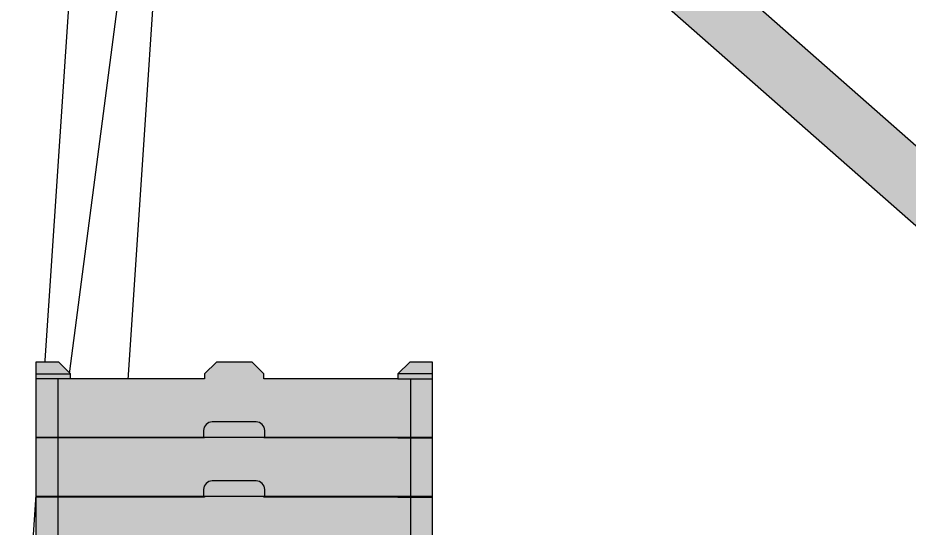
# Model space of a CAD drawing. Header units: millimetres. Extents: x -8750 to 18507, y -19422 to 25819.
# Drawn here: x -6887 to -1607, y 3490 to 6516 of the extents above; entities that cross this region are included whole.
import ezdxf

# ---------------------------------------------------------------- set-up
doc = ezdxf.new("R2010")
doc.units = ezdxf.units.MM
doc.set_wipeout_variables(frame=1)
doc.layers.add('Техника. Кран CC 2400-1', color=250, linetype='Continuous')
doc.layers.add('Техника. Кран CC 2400-1 Штриховка', color=7, linetype='Continuous', true_color=0x80dfff)

# ---------------------------------------------------------------- blocks, each defined once
blk = doc.blocks.new('CC2400-1-20250502.205256')
at = {"color": 0, "linetype": 'ByBlock', "lineweight": -2, "transparency": 16777216}
blk.add_wipeout([(20.3, 122), (20.3, 122), (61.9, 107), (95.7, 78.3), (117.1, 39.5), (123.5, -4.3), (114.1, -47.6), (90, -84.7), (54.4, -111), (20.2, -122), (-322.1, -178.8), (-322.1, -170.1), (-332.1, -170.1), (-332.1, -178.8), (-10419.7, -178.8), (-10419.7, 178.8), (-332.1, 178.8), (-332.1, 170.1), (-321.8, 178.8)], dxfattribs=at)
at = {"layer": 'Техника. Кран CC 2400-1 Штриховка', "transparency": 16777216}
h = blk.add_hatch(color=256, dxfattribs=at)
h.dxf.hatch_style = 1
edge = h.paths.add_edge_path()
edge.add_line((-321.8, 178.8), (20.3, 122))
edge.add_arc((0, 0), 123.6, -80.5783, 80.5706, ccw=False)
edge.add_line((20.2, -122), (-322.1, -178.8))
edge.add_line((-322.1, -178.8), (-322.1, -170.1))
edge.add_line((-322.1, -170.1), (-332.1, -170.1))
edge.add_line((-332.1, -170.1), (-332.1, -178.8))
edge.add_line((-332.1, -178.8), (-10419.7, -178.8))
edge.add_line((-10419.7, -178.8), (-10419.7, 178.8))
edge.add_line((-10419.7, 178.8), (-332.1, 178.8))
edge.add_line((-332.1, 178.8), (-332.1, 170.1))
edge.add_line((-332.1, 170.1), (-321.8, 178.8))
at = {"color": 0, "linetype": 'ByBlock', "lineweight": -2, "transparency": 16777216}
blk.add_lwpolyline([(-321.8, 178.8), (20.3, 122, -0.847678), (20.2, -122), (-322.1, -178.8), (-322.1, -170.1), (-332.1, -170.1), (-332.1, -178.8), (-10419.7, -178.8), (-10419.7, 178.8), (-332.1, 178.8), (-332.1, 170.1)], format="xyb", close=True, dxfattribs=at)
blk = doc.blocks.new('CC2400-1-20250511.163249')
at = {"color": 0, "linetype": 'ByBlock', "lineweight": -2, "transparency": 16777216}
blk.add_wipeout([(1175, 445), (1039.3, 445), (969, 374.9), (969, 345), (175.9, 345), (175.9, 375), (105.5, 445), (-105.5, 445), (-175.9, 375), (-175.9, 345), (-969, 345), (-969, 374.9), (-1039.3, 445), (-1175, 445), (-1175, 0), (1175, 0)], dxfattribs=at)
at = {"layer": 'Техника. Кран CC 2400-1 Штриховка', "true_color": 0xadadad, "transparency": 16777216}
h = blk.add_hatch(color=253, dxfattribs=at)
h.dxf.hatch_style = 1
h.paths.add_polyline_path([(-969, 374.9), (-1039.3, 445), (-1175, 445), (-1175, 374.9)])
h.paths.add_polyline_path([(-969, 345), (-969, 374.9), (-1175, 374.9), (-1175, 345)])
h = blk.add_hatch(color=253, dxfattribs=at)
h.dxf.hatch_style = 1
h.paths.add_polyline_path([(-969, 345), (-1044.3, 345), (-1044.3, 0), (-180.9, 0), (-180.9, 39.9, -0.413371), (-130.9, 90), (130.6, 90, -0.41483), (180.9, 39.9), (180.9, 0), (1044.3, 0), (1044.3, 345), (969, 345), (175.9, 345), (175.9, 375), (105.5, 445), (-105.5, 445), (-175.9, 375), (-175.9, 345)])
h = blk.add_hatch(color=253, dxfattribs=at)
h.dxf.hatch_style = 1
h.paths.add_polyline_path([(1039.3, 445), (969, 374.9), (1175, 374.9), (1175, 445)])
h.paths.add_polyline_path([(969, 374.9), (969, 345), (1175, 345), (1175, 374.9)])
at = {"layer": 'Техника. Кран CC 2400-1 Штриховка', "true_color": 0x848484, "transparency": 16777216}
h = blk.add_hatch(color=252, dxfattribs=at)
h.dxf.hatch_style = 1
h.paths.add_polyline_path([(-1044.3, 345), (-1175, 345), (-1175, 0), (-1044.3, 0)])
h = blk.add_hatch(color=252, dxfattribs=at)
h.dxf.hatch_style = 1
h.paths.add_polyline_path([(1044.3, 0), (1175, 0), (1175, 345), (1044.3, 345)])
h = blk.add_hatch(color=252, dxfattribs=at)
h.dxf.hatch_style = 1
edge = h.paths.add_edge_path()
edge.add_line((180.9, 0), (180.9, 39.8))
edge.add_arc((130.8, 39.8), 50.1, 0.0099, 90.1427)
edge.add_line((130.6, 90), (-130.6, 90))
edge.add_arc((-130.8, 39.8), 50.1, 89.8573, 179.9901)
edge.add_line((-180.9, 39.8), (-180.9, 0))
edge.add_line((-180.9, 0), (180.9, 0))
at = {"color": 0, "linetype": 'ByBlock', "lineweight": -2, "transparency": 16777216}
blk.add_lwpolyline([(1175, 0), (1175, 445), (1039.3, 445), (969, 374.9), (969, 345), (175.9, 345), (175.9, 375), (105.5, 445), (-105.5, 445), (-175.9, 375), (-175.9, 345), (-969, 345), (-969, 374.9), (-1039.3, 445), (-1175, 445), (-1175, 0)], close=True, dxfattribs=at)
for points in [[(-1175, 374.9), (-969, 374.9)], [(1175, 374.9), (969, 374.9)], [(-969, 345), (-1175, 345)], [(-1044.3, 345), (-1044.3, 0)], [(969, 345), (1175, 345)], [(1044.3, 345), (1044.3, 0)]]:
    blk.add_lwpolyline(points, dxfattribs=at)
blk.add_lwpolyline([(180.9, 0), (180.9, 39.8, 0.414892), (130.6, 90), (-130.6, 90, 0.414892), (-180.9, 39.8), (-180.9, 0)], format="xyb", close=True, dxfattribs=at)
blk = doc.blocks.new('*U160')
at = {"color": 0, "linetype": 'ByBlock', "lineweight": -2, "transparency": 16777216}
blk.add_lwpolyline([(-5901.2, 9627), (-6733.6, 3242.2)], dxfattribs=at)
blk.add_lwpolyline([(-6387.8, 9564.4), (-6821.1, 3068.3), (-6322.2, 3035), (-5888.9, 9531.1)], close=True, dxfattribs=at)
at = {"color": 0, "linetype": 'ByBlock', "lineweight": -2, "transparency": 16777216, "rotation": 318.6206600824411}
blk.add_blockref('CC2400-1-20250502.205256', (1050, 3215), dxfattribs=at)
at = {"color": 0, "linetype": 'ByBlock', "lineweight": -2, "transparency": 16777216}
blk.add_blockref('CC2400-1-20250511.163249', (-5605, 3330), dxfattribs=at)
blk.add_blockref('CC2400-1-20250511.163249', (-5605, 3680), dxfattribs=at)
blk.add_blockref('CC2400-1-20250511.163249', (-5605, 4030), dxfattribs=at)

msp = doc.modelspace()

# ---------------------------------------------------------------- block references
at = {"layer": 'Техника. Кран CC 2400-1'}
msp.add_blockref('*U160', (0, 0), dxfattribs=at)

doc.saveas('drawing.dxf')
